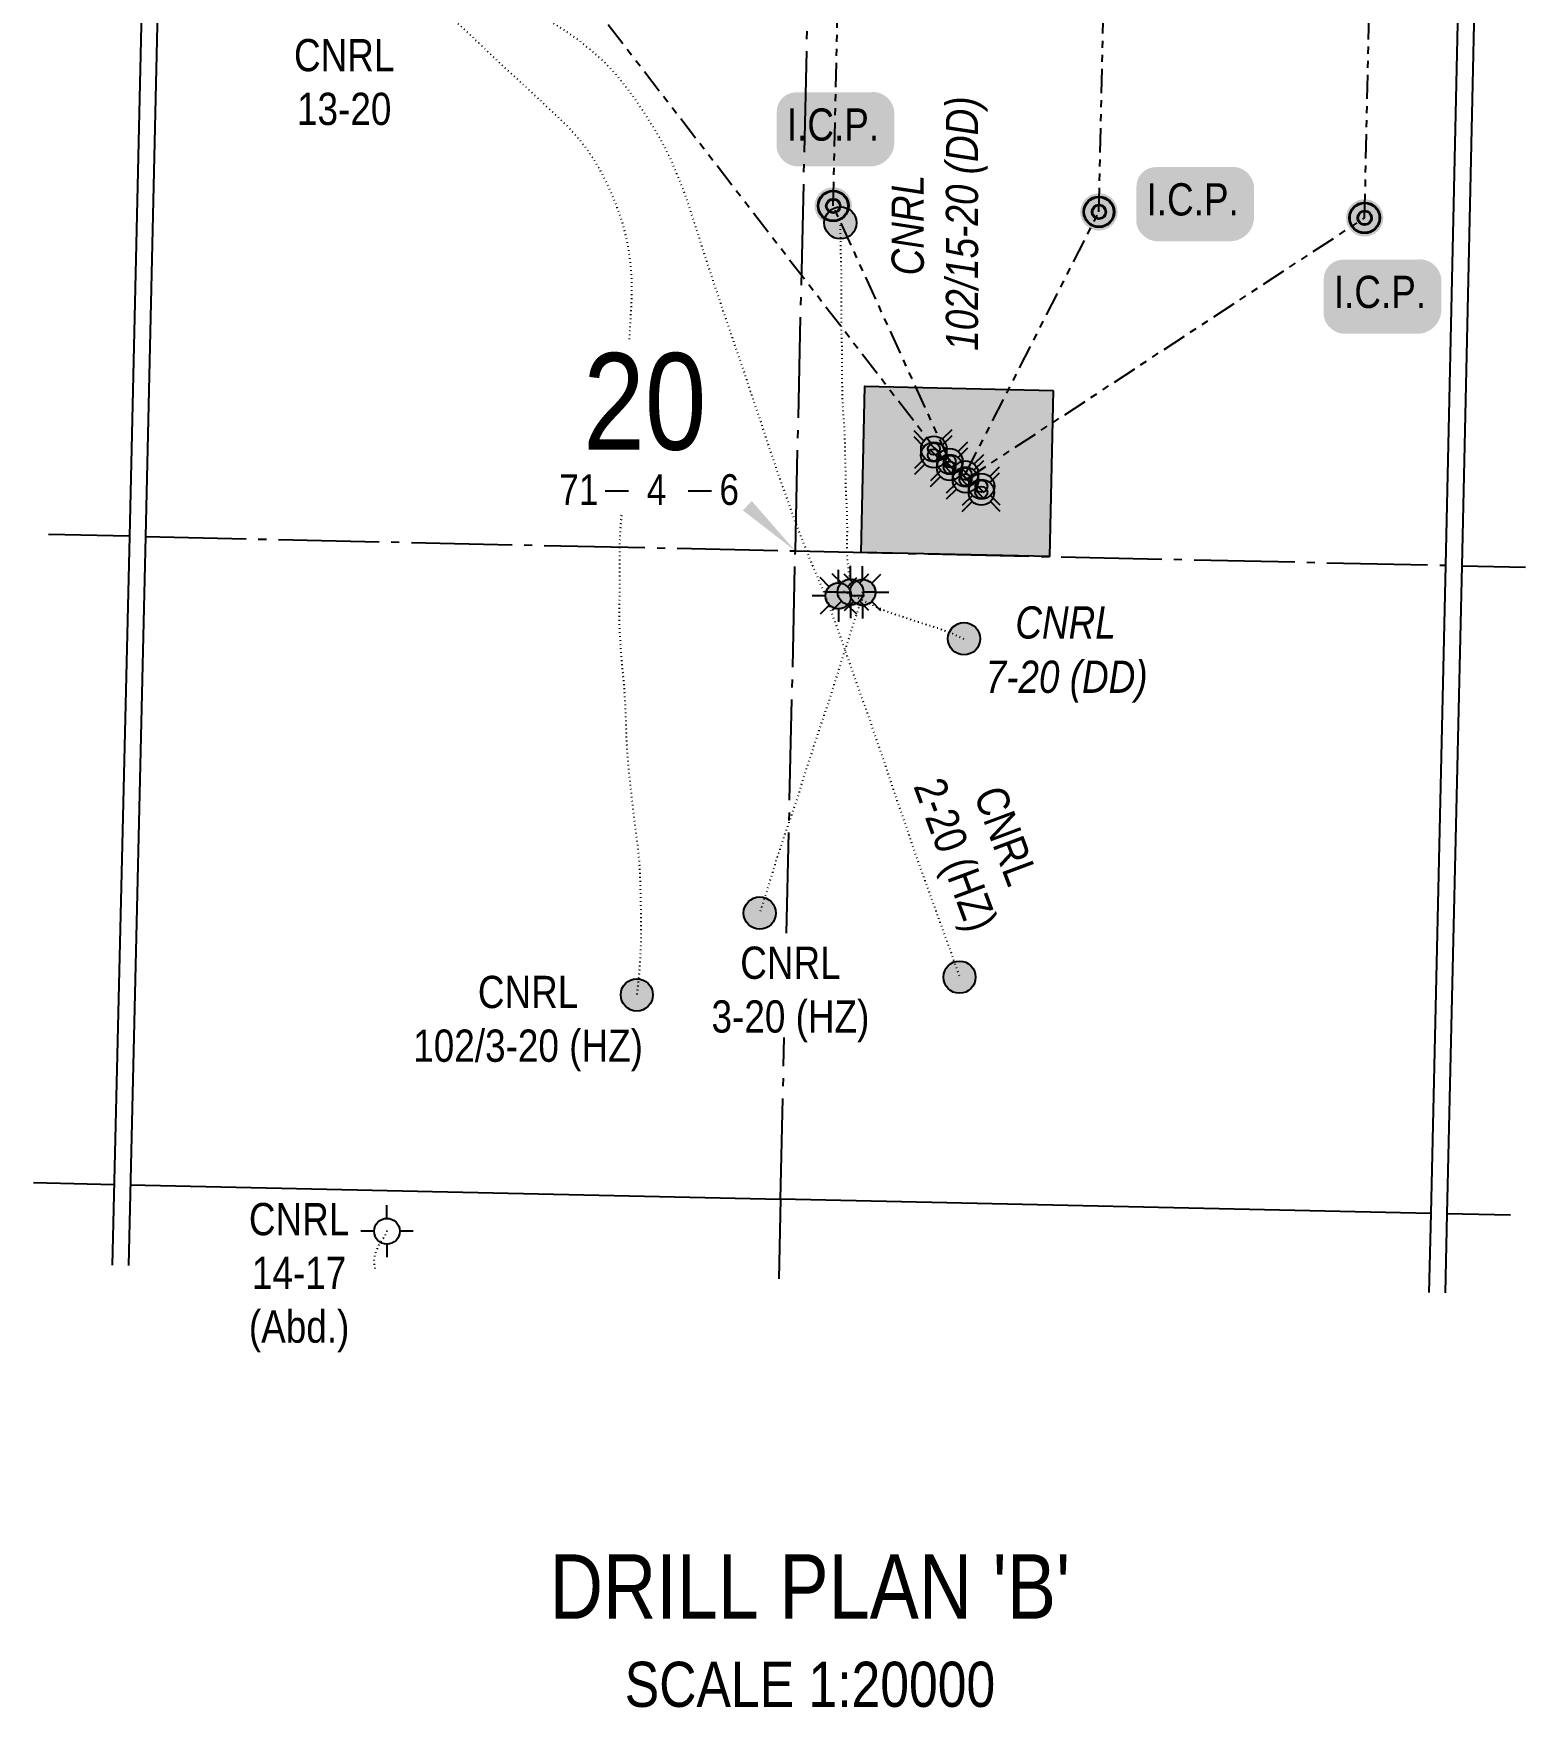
# Model space of a CAD drawing. Extents: x 391969 to 411203, y 6106388 to 6118279.
# Drawn here: x 399373 to 401225, y 6106388 to 6108465 of the extents above; entities that cross this region are included whole.
import ezdxf
from ezdxf.enums import TextEntityAlignment as Align

# ---------------------------------------------------------------- set-up
doc = ezdxf.new("R2010")
doc.units = 0
doc.header["$LTSCALE"] = 5
for name, pattern in [('foc-DOT', [1, 0.2, -0.8]), ('foc-DRILLPATH', [14.75, 6, -1.75, 1.75, -1.75, 1.75, -1.75]), ('foc-QUARTERLINE', [33, 25, -3, 2, -3])]:
    doc.linetypes.add(name, pattern=pattern)
for name, color, linetype in [('10', 1, 'Continuous'), ('9', 3, 'Continuous'), ('AS-DRILL', 8, 'foc-DOT'), ('AS-DRILL-T', 8, 'Continuous'), ('C-WS-S', 8, 'Continuous'), ('CG-NOTES', 7, 'Continuous'), ('DETAIL-T', 7, 'Continuous'), ('F-WS-S', 8, 'Continuous'), ('L-MON', 1, 'Continuous'), ('L-QSEC', 8, 'foc-QUARTERLINE'), ('L-SEC', 7, 'Continuous'), ('L-SECLBL', 7, 'Continuous'), ('L-SECQ', 8, 'foc-QUARTERLINE'), ('P-PDRILLPATH', 12, 'foc-DRILLPATH'), ('P-PROPOSED', 10, 'Continuous'), ('P-PROPOSED-H', 21, 'Continuous')]:
    doc.layers.add(name, color=color, linetype=linetype)
doc.styles.add('80', font='ARIALN.TTF', dxfattribs={"height": 10})
doc.styles.add('80CG', font='ARIALN.TTF', dxfattribs={"height": 10})
doc.styles.add('80L', font='ARIALN.TTF', dxfattribs={"height": 10})
doc.styles.add('SIMPLEX', font='ARIALN.TTF')

# ---------------------------------------------------------------- blocks, each defined once
blk = doc.blocks.new('L-SECLBL')
at = {"layer": '9', "color": 7}
for p, q in [((-5.08, -27.83), (-12.29, -27.83)), ((20.7, -27.83), (13.5, -27.83))]:
    blk.add_line(p, q, dxfattribs=at)
at = {"layer": '10', "color": 2, "style": 'SIMPLEX'}
blk.add_attdef('SEC', text='', height=30, dxfattribs=at).set_placement((0, 0), align=Align.MIDDLE)
at = {"layer": '10', "color": 5, "style": '80L'}
blk.add_attdef('TWP', text='', height=9.5, dxfattribs=at).set_placement((-14.43, -27.37), align=Align.MIDDLE_RIGHT)
blk.add_attdef('RGE', text='', height=9.5, dxfattribs=at).set_placement((3.62, -27.37), align=Align.MIDDLE_CENTER)
blk.add_attdef('MER', text='', height=9.5, dxfattribs=at).set_placement((23.17, -27.37), align=Align.MIDDLE_LEFT)
blk = doc.blocks.new('BH-Existing')
at = {"layer": 'AS-DRILL-T'}
h = blk.add_hatch(color=256, dxfattribs=at)
h.dxf.hatch_style = 1
edge = h.paths.add_edge_path()
edge.add_arc((0, 0), 0.5, 0, 360)
blk.add_circle((0, 0), 0.5, dxfattribs=at)
blk = doc.blocks.new('*U499')
h = blk.add_hatch(color=255)
edge = h.paths.add_edge_path()
edge.add_line((-11.5, -11.5), (11.5, -11.5))
edge.add_arc((11.5, -5.5), 6, 270, 360)
edge.add_line((17.5, -5.5), (17.5, 4))
edge.add_arc((11.5, 4), 6, 0, 90)
edge.add_line((11.5, 10), (-11.5, 10))
edge.add_arc((-11.5, 4), 6, 90, 180)
edge.add_line((-17.5, 4), (-17.5, -5.5))
edge.add_arc((-11.5, -5.5), 6, 180, 270)
at = {"color": 14, "flags": 128}
blk.add_lwpolyline([(-11.5, -11.5, 3, 3, 0), (11.5, -11.5, 3, 3, 0.414214), (17.5, -5.5, 3, 3, 0), (17.5, 4, 3, 0, 0.414214), (11.5, 10, 0, 0, 0), (-11.5, 10, 0, 0, 0.414214), (-17.5, 4, 0, 0, 0), (-17.5, -5.5, 0, 3, 0.414214)], format="xyseb", close=True, dxfattribs=at)
blk.add_lwpolyline([(-15.97, -1.85, 0, 7.5, 0), (0, 0, 0, 0, 0)], format="xyseb", dxfattribs=at)
at = {"color": 14, "style": '80'}
blk.add_attdef('ENTER_TEXT_001', (-26.85, -4.92), '', height=10, dxfattribs=at)
blk = doc.blocks.new('GABD')
for p, q in [((0, 0.81), (0, 1.62)), ((-0.81, 0), (-1.62, 0)), ((1.62, 0), (0.81, 0)), ((0, -0.81), (0, -1.62))]:
    blk.add_line(p, q)
blk.add_circle((0, 0), 0.8)
blk = doc.blocks.new('GAS')
h = blk.add_hatch(color=255)
h.dxf.hatch_style = 1
edge = h.paths.add_edge_path()
edge.add_arc((0, 0), 0.9, 0, 360)
for p, q in [((-0.57, 0.57), (-1.14, 1.14)), ((0, 0.81), (0, 1.62)), ((0.57, 0.57), (1.14, 1.14)), ((-0.81, 0), (-1.62, 0)), ((1.62, 0), (0.81, 0)), ((-0.57, -0.57), (-1.14, -1.14)), ((0, -0.81), (0, -1.62)), ((1.14, -1.14), (0.57, -0.57))]:
    blk.add_line(p, q)
blk.add_circle((0, 0), 0.8)
blk = doc.blocks.new('plbh')
at = {"layer": 'L-MON'}
h = blk.add_hatch(color=255, dxfattribs=at)
h.dxf.hatch_style = 1
edge = h.paths.add_edge_path()
edge.add_arc((0, 0), 1.16, 0, 360)
h = blk.add_hatch(color=256, dxfattribs=at)
h.dxf.hatch_style = 1
h.paths.add_polyline_path([(-0.96, 0, 1), (0.96, 0, 1)])
h.paths.add_polyline_path([(0.91, 0, -1), (-0.91, 0, -1)], flags=16)
h.paths.add_polyline_path([(0.45, 0, -1), (-0.45, 0, -1)], flags=0)
h = blk.add_hatch(color=256, dxfattribs=at)
h.dxf.hatch_style = 1
h.paths.add_polyline_path([(-0.45, 0, 1), (0.45, 0, 1)])
h.paths.add_polyline_path([(0.4, 0, -1), (-0.4, 0, -1)], flags=16)
at = {"layer": 'L-MON', "color": 240}
for radius in [0.96, 0.91, 0.45, 0.4]:
    blk.add_circle((0, 0), radius, dxfattribs=at)
blk = doc.blocks.new('WC')
at = {"layer": 'L-MON'}
h = blk.add_hatch(color=255, dxfattribs=at)
h.dxf.hatch_style = 1
edge = h.paths.add_edge_path()
edge.add_arc((0, 0), 0.9, 0, 360)
at = {"layer": 'L-MON', "color": 240, "flags": 128}
for points in [[(-0.62, 0.5), (-1.23, 1.12)], [(0.52, 0.61), (1.13, 1.21)], [(-1.18, -1.18), (-0.56, -0.57)], [(1.16, -1.18), (0.56, -0.57)]]:
    blk.add_lwpolyline(points, dxfattribs=at)
at = {"layer": 'L-MON', "color": 240}
for radius in [0.8, 0.373]:
    blk.add_circle((0, 0), radius, dxfattribs=at)

msp = doc.modelspace()

# ---------------------------------------------------------------- hatches: boundary and pattern name
at = {"layer": 'P-PROPOSED-H'}
h = msp.add_hatch(color=256, dxfattribs=at)
h.dxf.hatch_style = 1
h.paths.add_polyline_path([(400638.806, 6108022.359), (400634.248, 6107816.186), (400400.392, 6107821.356), (400404.95, 6108027.529)])

# ---------------------------------------------------------------- linework, layer by layer
at = {"layer": 'AS-DRILL', "flags": 128}
for points in [[(399792.907, 6108554.132), (399792.836, 6108554.074), (399792.499, 6108553.781), (399792.628, 6108553.728), (399793.115, 6108553.617), (399793.353, 6108553.512), (399793.472, 6108553.449), (399793.621, 6108553.396), (399793.69, 6108553.374), (399794.127, 6108553.254), (399794.843, 6108553.068), (399795.847, 6108552.795), (399797.06, 6108552.437), (399798.359, 6108551.968), (399799.726, 6108551.386), (399801.182, 6108550.733), (399802.967, 6108550.033), (399805.02, 6108549.296), (399807.271, 6108548.424), (399809.63, 6108547.47), (399812.327, 6108546.409), (399815.403, 6108545.319), (399818.719, 6108544.243), (399822.126, 6108543.195), (399825.605, 6108542.216), (399829.415, 6108541.289), (399833.375, 6108540.379), (399837.545, 6108539.424), (399841.964, 6108538.454), (399846.564, 6108537.529), (399851.484, 6108536.617), (399856.733, 6108535.627), (399862.239, 6108534.512), (399867.962, 6108533.262), (399873.941, 6108531.826), (399880.096, 6108530.185), (399886.507, 6108528.389), (399893.136, 6108526.528), (399899.934, 6108524.593), (399906.949, 6108522.563), (399914.111, 6108520.37), (399921.451, 6108518.053), (399928.957, 6108515.622), (399936.574, 6108513.168), (399944.213, 6108510.834), (399951.869, 6108508.369), (399959.57, 6108505.684), (399967.257, 6108502.848), (399975.002, 6108499.872), (399982.803, 6108496.754), (399990.556, 6108493.277), (399998.181, 6108489.472), (400005.78, 6108485.349), (400013.215, 6108481.089), (400020.667, 6108476.688), (400027.965, 6108472.141), (400035.228, 6108467.325), (400042.466, 6108462.329), (400049.559, 6108457.107), (400056.486, 6108451.598), (400063.369, 6108445.92), (400070.279, 6108440.132), (400077.054, 6108434.117), (400083.622, 6108427.766), (400089.893, 6108421.161), (400096, 6108414.361), (400101.931, 6108407.285), (400107.539, 6108400.085), (400113.093, 6108392.717), (400118.535, 6108385.242), (400123.772, 6108377.591), (400129.007, 6108369.82), (400134.18, 6108361.97), (400139.16, 6108353.995), (400144.11, 6108345.99), (400148.986, 6108337.858), (400153.56, 6108329.612), (400157.959, 6108321.16), (400162.187, 6108312.671), (400166.092, 6108304.01), (400169.742, 6108295.165), (400173.372, 6108286.35), (400177.788, 6108275.527), (400177.967, 6108275.073), (400181.306, 6108266.595), (400184.511, 6108257.55), (400187.434, 6108248.421), (400190.399, 6108239.332), (400193.362, 6108230.192), (400196.275, 6108221.043), (400199.188, 6108211.915), (400202.031, 6108202.758), (400204.954, 6108193.619), (400207.849, 6108184.981), (400210.962, 6108175.408), (400213.926, 6108166.288), (400216.953, 6108157.327), (400219.969, 6108148.306), (400222.993, 6108139.195), (400226.018, 6108130.144), (400229.052, 6108121.053), (400232.147, 6108111.98), (400235.252, 6108102.917), (400238.346, 6108093.815), (400241.471, 6108084.752), (400244.596, 6108075.728), (400247.681, 6108066.636), (400250.765, 6108057.543), (400253.859, 6108048.461), (400256.984, 6108039.377), (400260.007, 6108030.256), (400262.961, 6108021.127), (400266.025, 6108012.045), (400269.129, 6108002.942), (400272.195, 6107993.92), (400275.27, 6107984.838), (400278.234, 6107975.768), (400281.118, 6107966.63), (400284.121, 6107957.49), (400287.257, 6107948.496), (400290.412, 6107939.432), (400293.456, 6107930.321), (400296.479, 6107921.19), (400299.685, 6107912.145), (400302.971, 6107903.118), (400306.087, 6107894.125), (400309.323, 6107885.129), (400312.56, 6107876.143), (400316.602, 6107864.718), (400319.769, 6107856.184), (400323.008, 6107847.768), (400326.442, 6107839.068), (400329.838, 6107830.499), (400333.203, 6107821.87), (400336.698, 6107813.238), (400340.363, 6107804.633), (400343.877, 6107796.391), (400347.452, 6107787.757), (400350.974, 6107779.475), (400354.45, 6107771.324), (400357.913, 6107762.633), (400361.135, 6107753.858), (400364.316, 6107745.053), (400367.421, 6107736.421), (400370.622, 6107727.636), (400373.798, 6107719.081), (400376.91, 6107710.318), (400379.93, 6107701.457), (400382.845, 6107692.879), (400385.891, 6107684.278), (400388.99, 6107675.825), (400391.992, 6107667.095), (400394.992, 6107658.244), (400398.095, 6107649.541), (400401.341, 6107640.505), (400404.656, 6107631.478), (400407.993, 6107622.48), (400411.198, 6107613.425), (400414.203, 6107604.354), (400417.216, 6107595.243), (400420.352, 6107586.21), (400423.467, 6107577.126), (400426.611, 6107568.053), (400429.777, 6107559.028), (400432.813, 6107550.007), (400435.847, 6107540.906), (400438.801, 6107531.826), (400441.856, 6107522.725), (400445.051, 6107513.68), (400448.246, 6107504.615), (400451.411, 6107495.571), (400454.465, 6107486.479), (400457.511, 6107477.437), (400460.566, 6107468.376), (400463.64, 6107459.273), (400466.855, 6107450.218), (400469.999, 6107441.134), (400473.164, 6107432.06), (400476.43, 6107423.024), (400479.665, 6107413.978), (400482.931, 6107404.971), (400486.227, 6107395.954), (400489.483, 6107386.918), (400492.74, 6107377.941), (400495.934, 6107368.857), (400499.109, 6107359.802), (400502.466, 6107350.803), (400505.794, 6107341.876), (400509.022, 6107332.94), (400512.229, 6107323.995), (400515.364, 6107314.921), (400517.27, 6107309.417), (400522.689, 6107294.37)], [(399817.307, 6108528.641), (399817.258, 6108528.672), (399817.13, 6108528.745), (399817.01, 6108528.768), (399816.761, 6108528.793), (399816.701, 6108528.805), (399816.3, 6108528.764), (399815.881, 6108528.803), (399815.554, 6108528.951), (399815.361, 6108529.255), (399815.43, 6108529.684), (399815.45, 6108530.084), (399815.439, 6108530.484), (399815.498, 6108530.893), (399815.519, 6108530.952), (399815.65, 6108530.969), (399815.978, 6108530.902), (399816.595, 6108530.758), (399817.501, 6108530.577), (399818.686, 6108530.33), (399820.059, 6108529.999), (399821.659, 6108529.562), (399823.525, 6108528.93), (399825.736, 6108528.039), (399828.301, 6108526.921), (399831.262, 6108525.603), (399834.54, 6108524.148), (399838.242, 6108522.464), (399842.248, 6108520.482), (399846.506, 6108518.145), (399851.095, 6108515.38), (399856.005, 6108512.248), (399861.08, 6108508.872), (399866.525, 6108505.077), (399872.182, 6108500.918), (399877.943, 6108496.486), (399883.837, 6108491.751), (399890, 6108486.539), (399896.002, 6108481.262), (399901.961, 6108475.895), (399907.918, 6108470.408), (399913.882, 6108464.801), (399919.865, 6108459.114), (399925.916, 6108453.355), (399928.892, 6108450.507), (399932.014, 6108447.495), (399938.171, 6108441.564), (399944.478, 6108435.629), (399950.951, 6108429.55), (399957.407, 6108423.562), (399964.04, 6108417.46), (399970.673, 6108411.348), (399977.503, 6108405.111), (399984.383, 6108398.843), (399991.191, 6108392.507), (399994.285, 6108389.596), (400005.185, 6108379.336), (400013.842, 6108371.187), (400020.689, 6108364.79), (400027.504, 6108358.363), (400034.207, 6108351.809), (400040.706, 6108345.07), (400046.919, 6108338.067), (400052.876, 6108330.84), (400058.569, 6108323.419), (400063.908, 6108315.846), (400069.061, 6108307.967), (400073.94, 6108299.974), (400078.486, 6108291.789), (400082.668, 6108283.461), (400086.587, 6108275.02), (400090.444, 6108266.5), (400094.091, 6108257.955), (400097.484, 6108249.226), (400100.676, 6108240.451), (400103.575, 6108231.603), (400106.162, 6108222.622), (400108.427, 6108213.578), (400110.321, 6108204.453), (400111.832, 6108195.266), (400113.142, 6108185.984), (400114.241, 6108176.677), (400115.08, 6108167.365), (400115.597, 6108158.011), (400115.755, 6108148.645), (400115.593, 6108139.326), (400115.162, 6108130.024), (400114.65, 6108120.713), (400114.188, 6108111.371), (400113.666, 6108102.041), (400113.013, 6108092.703), (400112.323, 6108083.426)], [(400387.363, 6107772.083), (400387.372, 6107772.042), (400387.391, 6107772.002), (400387.371, 6107772.022), (400387.305, 6107772.184), (400387.192, 6107772.507), (400387.072, 6107772.959), (400387.015, 6107773.541), (400387.022, 6107774.261), (400387.023, 6107775.201), (400387.008, 6107776.302), (400387.046, 6107777.551), (400387.139, 6107779.009), (400387.184, 6107780.559), (400387.121, 6107782.181), (400386.981, 6107783.984), (400386.796, 6107785.969), (400386.545, 6107788.125), (400386.217, 6107790.433), (400385.869, 6107792.772), (400385.535, 6107795.23), (400385.234, 6107797.857), (400384.956, 6107800.614), (400384.623, 6107803.563), (400384.269, 6107806.521), (400383.939, 6107809.619), (400383.661, 6107812.787), (400383.472, 6107815.952), (400383.319, 6107819.346), (400383.217, 6107822.819), (400383.181, 6107826.541), (400383.23, 6107830.461), (400383.322, 6107834.54), (400383.359, 6107838.86), (400383.401, 6107843.37), (400383.439, 6107848.131), (400383.425, 6107853.272), (400383.388, 6107858.294), (400383.354, 6107863.456), (400383.255, 6107868.79), (400383.038, 6107874.236), (400382.774, 6107879.834), (400382.496, 6107885.671), (400382.161, 6107891.681), (400381.846, 6107897.649), (400381.666, 6107903.855), (400381.602, 6107909.888), (400381.518, 6107915.881), (400381.384, 6107922.356), (400381.252, 6107928.48), (400381.08, 6107934.586), (400380.919, 6107940.751), (400380.789, 6107946.966), (400380.668, 6107953.11), (400380.564, 6107959.154), (400380.421, 6107965.199), (400380.174, 6107971.106), (400379.826, 6107976.955), (400379.387, 6107982.766), (400378.93, 6107988.658), (400378.54, 6107994.428), (400378.129, 6108000.159), (400377.77, 6108005.949), (400377.526, 6108011.526), (400377.383, 6108017.17), (400377.289, 6108022.754), (400377.225, 6108028.337), (400377.183, 6108033.989), (400377.142, 6108039.692), (400377.082, 6108045.454), (400377.021, 6108051.197), (400377.011, 6108056.919), (400377.042, 6108062.74), (400377.078, 6108068.78), (400376.974, 6108074.794), (400376.786, 6108080.63), (400376.559, 6108086.557), (400376.335, 6108092.563), (400376.2, 6108098.528), (400376.194, 6108104.499), (400376.248, 6108110.4), (400376.29, 6108116.24), (400376.305, 6108122.241), (400376.276, 6108128.044), (400376.269, 6108133.915), (400376.269, 6108139.707), (400376.254, 6108145.689), (400376.228, 6108151.631), (400376.201, 6108157.513), (400376.182, 6108163.305), (400376.101, 6108169.008), (400375.94, 6108174.753), (400375.783, 6108180.618), (400375.626, 6108186.523), (400375.46, 6108192.448), (400375.36, 6108198.202), (400375.27, 6108203.956), (400375.175, 6108209.949), (400375.096, 6108215.753), (400375.005, 6108221.486), (400374.792, 6108230.193)], [(400102.974, 6107867.403), (400102.132, 6107858.06), (400101.379, 6107848.704), (400100.876, 6107839.333), (400100.661, 6107829.866), (400100.615, 6107820.364), (400100.632, 6107810.972), (400100.639, 6107801.609), (400100.653, 6107792.086), (400100.631, 6107782.734), (400100.545, 6107773.234), (400100.431, 6107763.814), (400100.368, 6107754.413), (400100.315, 6107744.612), (400100.272, 6107735.21), (400100.514, 6107726.052), (400101.002, 6107716.739), (400101.591, 6107707.443), (400102.281, 6107698.185), (400103.07, 6107688.875), (400103.869, 6107679.574), (400104.678, 6107670.263), (400105.587, 6107660.96), (400106.365, 6107651.63), (400106.954, 6107642.335), (400107.443, 6107633.031), (400107.862, 6107623.719), (400108.239, 6107614.368), (400108.597, 6107605.018), (400108.904, 6107595.648), (400109.273, 6107586.338), (400109.782, 6107577.044), (400110.47, 6107567.705), (400111.288, 6107558.375), (400112.187, 6107549.042), (400113.146, 6107539.738), (400114.164, 6107530.412), (400115.213, 6107521.096), (400116.289, 6107511.649), (400117.335, 6107502.233), (400118.394, 6107492.926), (400119.522, 6107483.578), (400120.742, 6107474.308), (400121.962, 6107465.038), (400123.102, 6107455.79), (400124.141, 6107446.484), (400124.979, 6107437.152), (400125.594, 6107427.666), (400126.02, 6107418.264), (400126.309, 6107408.535), (400126.525, 6107399.527), (400126.733, 6107390.2), (400126.887, 6107380.694), (400127.085, 6107371.327), (400127.265, 6107362.091), (400127.253, 6107352.739), (400127.081, 6107342.97), (400126.907, 6107333.572), (400126.576, 6107324.267), (400126.001, 6107314.808), (400125.375, 6107305.329), (400124.642, 6107295.954), (400123.7, 6107286.613), (400122.134, 6107272.284)], [(400402.396, 6107771.743), (400401.189, 6107770.99), (400401.117, 6107770.932), (400401.085, 6107770.833), (400401.084, 6107770.802), (400401.096, 6107770.412), (400401.119, 6107769.681), (400401.076, 6107768.642), (400400.915, 6107767.295), (400400.631, 6107765.772), (400400.241, 6107764.03), (400399.77, 6107762.19), (400399.17, 6107759.973), (400398.577, 6107757.646), (400397.9, 6107755.14), (400397.151, 6107752.527), (400396.412, 6107749.943), (400395.61, 6107747.18), (400394.62, 6107744.092), (400393.529, 6107740.945), (400392.386, 6107737.73), (400391.272, 6107734.485), (400390.154, 6107731.049), (400388.971, 6107727.375), (400387.723, 6107723.462), (400386.512, 6107719.468), (400385.235, 6107715.166), (400383.927, 6107710.875), (400382.508, 6107706.505), (400380.892, 6107701.831), (400379.299, 6107697.246), (400377.723, 6107692.58), (400376.174, 6107687.774), (400374.671, 6107682.786), (400373.218, 6107677.808), (400371.653, 6107672.722), (400370.082, 6107667.836), (400368.525, 6107663.08), (400366.986, 6107658.304), (400365.526, 6107653.445), (400364.117, 6107648.636), (400362.616, 6107643.718), (400361.086, 6107638.842), (400359.485, 6107633.977), (400357.767, 6107629.194), (400356.027, 6107624.362), (400354.37, 6107619.608), (400352.879, 6107615.151), (400351.249, 6107610.307), (400349.598, 6107605.393), (400347.996, 6107600.458), (400346.341, 6107595.394), (400344.741, 6107590.518), (400343.17, 6107585.643), (400341.611, 6107580.807), (400340.101, 6107575.969), (400338.516, 6107570.914), (400336.898, 6107566.109), (400335.25, 6107561.345), (400333.642, 6107556.61), (400331.98, 6107551.657), (400330.317, 6107546.643), (400328.661, 6107541.539), (400327.149, 6107536.592), (400325.714, 6107531.513), (400324.353, 6107526.632), (400322.902, 6107521.734), (400321.341, 6107516.828), (400319.722, 6107512.023), (400318.043, 6107507.18), (400316.342, 6107502.317), (400314.626, 6107497.164), (400312.963, 6107492.211), (400311.22, 6107487.219), (400309.425, 6107482.138), (400307.622, 6107477.137), (400305.883, 6107472.355), (400304.257, 6107467.671), (400302.742, 6107463.034), (400301.296, 6107458.325), (400299.764, 6107453.379), (400298.12, 6107448.385), (400296.439, 6107443.461), (400294.798, 6107438.557), (400293.267, 6107433.69), (400291.742, 6107428.573), (400290.24, 6107423.626), (400288.738, 6107418.709), (400287.203, 6107413.642), (400285.756, 6107408.914), (400284.33, 6107404.215), (400282.896, 6107399.636), (400281.446, 6107395.197), (400279.95, 6107390.52), (400278.505, 6107385.881), (400276.966, 6107381.085), (400275.986, 6107378.006), (400274.696, 6107373.915)], [(400372.28, 6107767.414), (400372.319, 6107767.393), (400372.422, 6107767.5), (400372.526, 6107768.148), (400372.746, 6107768.994), (400373.127, 6107769.935), (400373.834, 6107771.099), (400374.822, 6107772.357), (400375.624, 6107773.3), (400378.094, 6107773.284), (400380.056, 6107772.899), (400380.651, 6107772.666), (400381.056, 6107772.467), (400381.224, 6107772.383), (400381.333, 6107772.34), (400381.423, 6107772.318), (400381.672, 6107772.273), (400382.029, 6107772.155), (400382.574, 6107771.912), (400383.316, 6107771.536), (400384.216, 6107771.085), (400385.146, 6107770.644), (400386.047, 6107770.244), (400386.969, 6107769.853), (400387.978, 6107769.39), (400389.107, 6107768.854), (400390.275, 6107768.308), (400391.412, 6107767.742), (400392.609, 6107767.145), (400393.904, 6107766.465), (400395.337, 6107765.713), (400396.85, 6107764.908), (400398.371, 6107764.074), (400399.963, 6107763.248), (400401.615, 6107762.43), (400403.326, 6107761.591), (400405.158, 6107760.74), (400407.078, 6107759.856), (400409.137, 6107758.889), (400411.333, 6107757.819), (400413.638, 6107756.657), (400416.071, 6107755.432), (400418.573, 6107754.205), (400421.138, 6107753.057), (400423.754, 6107751.967), (400426.441, 6107750.897), (400429.157, 6107749.795), (400431.861, 6107748.654), (400434.647, 6107747.52), (400437.543, 6107746.445), (400440.59, 6107745.386), (400443.757, 6107744.314), (400447.013, 6107743.25), (400450.3, 6107742.186), (400453.528, 6107741.162), (400456.765, 6107740.119), (400460.062, 6107739.044), (400463.328, 6107737.94), (400469.81, 6107735.763), (400476.373, 6107733.605), (400482.937, 6107731.496), (400489.235, 6107729.583), (400492.187, 6107728.716), (400495.057, 6107727.831), (400497.886, 6107726.867), (400500.693, 6107725.784), (400503.458, 6107724.661), (400506.095, 6107723.601), (400508.632, 6107722.573), (400511.21, 6107721.565), (400513.877, 6107720.525), (400516.592, 6107719.393), (400519.345, 6107718.17), (400522.058, 6107716.909), (400524.146, 6107715.931), (400528.228, 6107714.189)], [(399812.388, 6106979.003), (399812.329, 6106979.054), (399812.011, 6106979.141), (399811.779, 6106979.057), (399811.503, 6106978.793), (399811.173, 6106978.34), (399810.829, 6106977.748), (399810.492, 6106976.985), (399810.16, 6106976.043), (399809.826, 6106974.99), (399809.492, 6106973.917), (399809.009, 6106972.908), (399808.305, 6106971.854), (399807.508, 6106970.691), (399806.628, 6106969.381), (399805.655, 6106967.943), (399804.538, 6106966.298), (399803.314, 6106964.385), (399802.096, 6106962.312), (399800.884, 6106960.039), (399799.76, 6106957.664), (399798.642, 6106955.119), (399797.578, 6106952.312), (399796.767, 6106949.63), (399796.129, 6106946.624), (399795.821, 6106943.64), (399795.831, 6106940.569), (399796.084, 6106937.592), (399796.564, 6106934.521), (399797.257, 6106931.554), (399797.724, 6106930.123)]]:
    msp.add_lwpolyline(points, dxfattribs=at)
at = {"layer": 'L-QSEC'}
msp.add_line((400300.539, 6107018.907), (400298.222, 6106919.897), dxfattribs=at)
at = {"layer": 'L-SEC'}
for p, q in [((399510.591, 6108645.194), (399492.268, 6107841.43)), ((399530.695, 6108644.735), (399512.372, 6107840.972)), ((399492.268, 6107841.43), (399470.888, 6106937.203)), ((399512.372, 6107840.955), (399490.993, 6106936.76)), ((401126.033, 6107805.318), (401107.592, 6107001.14)), ((401146.133, 6107804.857), (401127.696, 6107000.671)), ((399373.245, 6107039.429), (399473.253, 6107037.216)), ((399493.357, 6107036.772), (400300.562, 6107018.959)), ((401107.592, 6107001.14), (400300.539, 6107018.907)), ((401107.591, 6107001.113), (401105.349, 6106903.3)), ((401127.696, 6107000.652), (401125.454, 6106902.887)), ((401206.465, 6106998.937), (401127.696, 6107000.671))]:
    msp.add_line(p, q, dxfattribs=at)
at = {"layer": 'L-SEC', "flags": 128}
for points in [[(401143.683, 6108608.71), (401126.013, 6107805.316)], [(401163.787, 6108608.268), (401146.118, 6107804.874)]]:
    msp.add_lwpolyline(points, dxfattribs=at)
at = {"layer": 'L-SECLBL', "flags": 128}
msp.add_lwpolyline([(400318.871, 6107823.158, 0, 15.994, 0), (400259.247, 6107879.321, 0, 0, 0)], format="xyseb", dxfattribs=at)
at = {"layer": 'L-SECQ'}
for p, q in [((400318.871, 6107823.158), (400337.166, 6108626.728)), ((399492.268, 6107841.43), (399391.7, 6107843.652)), ((399512.373, 6107840.986), (400318.871, 6107823.158)), ((400300.562, 6107018.959), (400318.871, 6107823.158)), ((400318.871, 6107823.158), (401126.013, 6107805.316)), ((401146.118, 6107804.872), (401225.184, 6107803.124))]:
    msp.add_line(p, q, dxfattribs=at)
at = {"layer": 'P-PDRILLPATH'}
for points in [[(400510.41, 6107926.711), (400042.17, 6108533.33), (400113.14, 6111760.18)], [(400510.576, 6107934.206), (400365.92, 6108251.132), (400442.935, 6111752.812)], [(400530.232, 6107918.773), (400695.714, 6108243.764), (400772.729, 6111745.445)], [(400530.066, 6107911.278), (401025.509, 6108236.397), (401102.523, 6111738.077)]]:
    msp.add_lwpolyline(points, dxfattribs=at)
at = {"layer": 'P-PROPOSED', "flags": 128}
msp.add_lwpolyline([(400638.806, 6108022.359), (400634.248, 6107816.186), (400400.392, 6107821.356), (400404.95, 6108027.529)], close=True, dxfattribs=at)

# ---------------------------------------------------------------- block references
at = {"layer": 'AS-DRILL-T', "xscale": 39.98504879999996, "yscale": 39.98504879999996, "zscale": 39.98504879999996}
for p in [(400374.792, 6108230.193), (400528.247, 6107714.243), (400274.696, 6107373.915), (400522.667, 6107294.344), (400122.135, 6107272.334)]:
    msp.add_blockref('BH-Existing', p, dxfattribs=at)
at = {"layer": 'C-WS-S', "xscale": 19.99252439999998, "yscale": 19.99252439999998, "zscale": 19.99252439999998}
for p in [(400372.28, 6107767.414), (400387.363, 6107772.083), (400402.396, 6107771.743)]:
    msp.add_blockref('GAS', p, dxfattribs=at)
at = {"layer": 'CG-NOTES'}
ref = msp.add_blockref('*U499', (400365.782, 6108352.172), dxfattribs=dict(at, xscale=3.998504879999996, yscale=3.998504879999996, zscale=3.998504879999996))
ref.add_attrib('ENTER_TEXT_001', 'I.C.P.', (400308.286, 6108332.166), dxfattribs={"layer": '0', "color": 14, "height": 39.985, "style": '80'})
ref = msp.add_blockref('*U499', (400812.264, 6108259.351), dxfattribs=dict(at, xscale=3.998504879999996, yscale=3.998504879999996, zscale=3.998504879999996))
ref.add_attrib('ENTER_TEXT_001', 'I.C.P.', (400754.768, 6108239.345), dxfattribs={"layer": '0', "color": 14, "height": 39.985, "style": '80'})
ref = msp.add_blockref('*U499', (401044.73, 6108144.56), dxfattribs=dict(at, xscale=3.998504879999996, yscale=3.998504879999996, zscale=3.998504879999996))
ref.add_attrib('ENTER_TEXT_001', 'I.C.P.', (400987.235, 6108124.554), dxfattribs={"layer": '0', "color": 14, "height": 39.985, "style": '80'})
at = {"layer": 'F-WS-S', "xscale": 19.99252439999998, "yscale": 19.99252439999998, "zscale": 19.99252439999998}
msp.add_blockref('GABD', (399812.011, 6106979.141), dxfattribs=at)
at = {"layer": 'L-MON', "xscale": 19.99252439999998, "yscale": 19.99252439999998, "zscale": 19.99252439999998}
for name, p in [('plbh', (400365.92, 6108251.132)), ('plbh', (400695.714, 6108243.764)), ('plbh', (401025.509, 6108236.397)), ('WC', (400490.751, 6107942.143)), ('WC', (400490.917, 6107949.638)), ('WC', (400510.407, 6107926.71)), ('WC', (400510.573, 6107934.206)), ('WC', (400530.229, 6107918.773)), ('WC', (400530.064, 6107911.278)), ('WC', (400549.886, 6107903.34)), ('WC', (400549.72, 6107895.845))]:
    msp.add_blockref(name, p, dxfattribs=at)
at = {"layer": 'L-SECLBL', "xscale": 3.998504879999996, "yscale": 3.998504879999996, "zscale": 3.998504879999996}
msp.add_blockref('L-SECLBL', (400132.043, 6108008.726), dxfattribs=at).add_auto_attribs({'SEC': '20', 'TWP': '71', 'RGE': '4', 'MER': '6'})

# ---------------------------------------------------------------- texts
at = {"layer": 'C-WS-S', "attachment_point": 5, "style": '80CG'}
for s, insert, char_height, width in [('\\A1;CNRL\\P13-20', (399758.922, 6108404.667), 39.985, 30.83199), ('\\A1;CNRL\\P102/3-20 (HZ)', (399987.169, 6107236.664), 39.98505, 282.72266), ('\\A1;CNRL\\P14-17\\P(Abd.)', (399702.97, 6106921.484), 39.985, 30.58652)]:
    msp.add_mtext(s, dxfattribs=dict(at, insert=insert, char_height=char_height, width=width))
at = {"layer": 'C-WS-S', "insert": (400438.337, 6108067.825), "char_height": 39.98505, "width": 313.40696, "attachment_point": 1, "rotation": 90, "line_spacing_factor": 1.010437, "style": '80CG'}
msp.add_mtext('\\pi97.18958;{\\fArial Narrow|b0|i1|c0|p34;CNRL\\P\\pi3.59565;102/15-20 (DD)}', dxfattribs=at)
at = {"layer": 'C-WS-S', "insert": (400552.104, 6107754.413), "char_height": 39.98505, "width": 198.77042, "attachment_point": 1, "line_spacing_factor": 1.010437, "style": '80CG'}
msp.add_mtext('\\pi39.87131;{\\fArial Narrow|b0|i1|c0|p34;CNRL\\P\\pi2.98197;7-20 (DD)}', dxfattribs=at)
at = {"layer": 'C-WS-S', "insert": (400543.638, 6107456.123), "char_height": 39.985, "width": 193.56091, "attachment_point": 5, "rotation": 290.444104, "style": '80CG'}
msp.add_mtext('\\A1;CNRL\\P2-20 (HZ)', dxfattribs=at)
at = {"layer": 'DETAIL-T', "color": 3, "insert": (400337.037, 6106483.261), "char_height": 79.9701, "width": 895.0974, "attachment_point": 5, "style": '80CG'}
msp.add_mtext("DRILL PLAN 'B'\\P{\\H0.7x;SCALE 1:20000}", dxfattribs=at)

# ---------------------------------------------------------------- next in the draw order: texts
at = {"layer": 'C-WS-S', "insert": (400312.811, 6107272.906), "char_height": 39.985, "width": 193.56091, "attachment_point": 5, "style": '80CG', "bg_fill": 3, "box_fill_scale": 1.15, "bg_fill_color": 256, "bg_fill_true_color": 256, "bg_fill_transparency": 0}
msp.add_mtext('\\A1;CNRL\\P3-20 (HZ)', dxfattribs=at)

doc.saveas('drawing.dxf')
